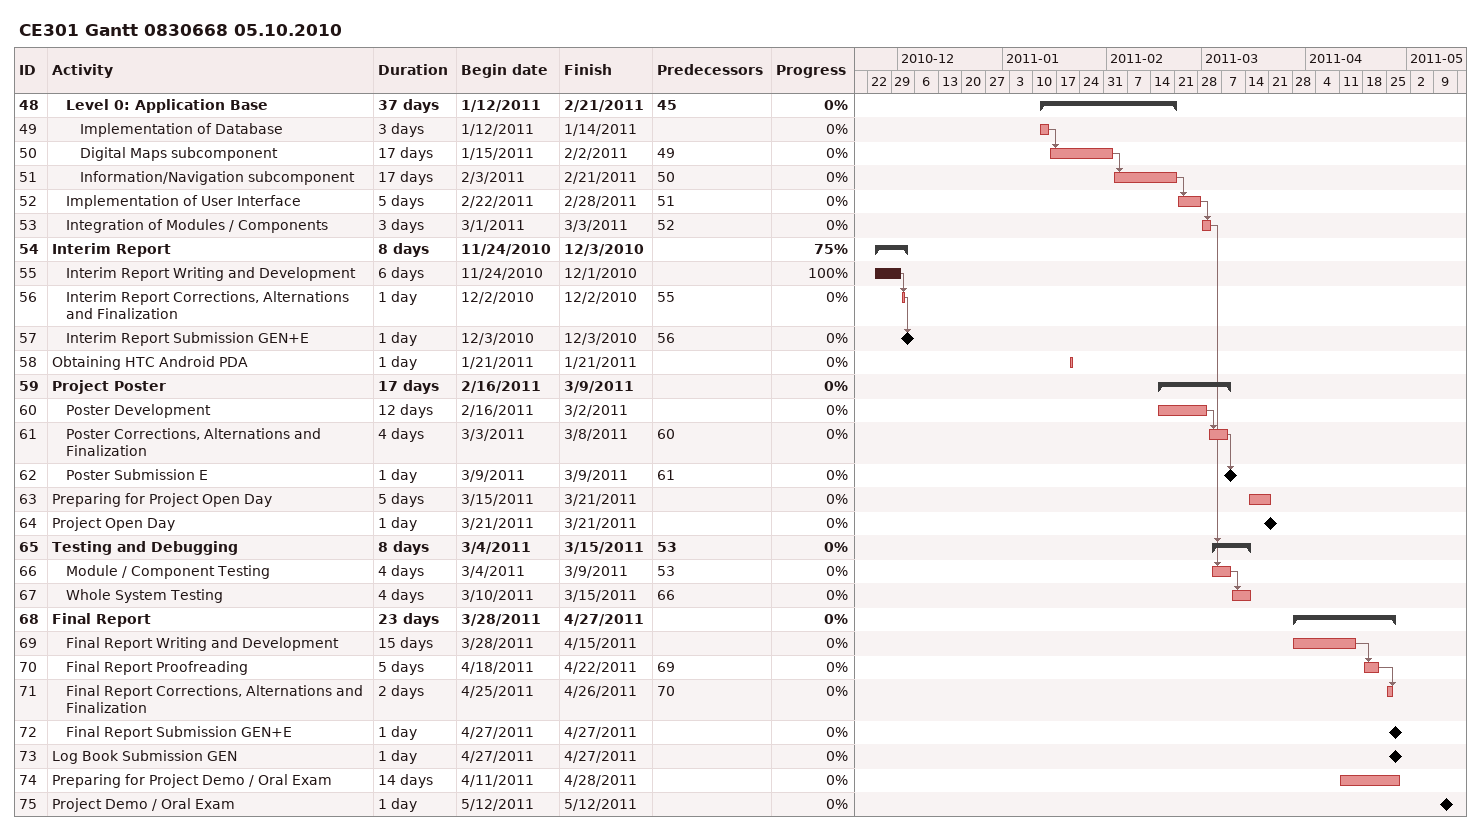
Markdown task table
CE301 Gantt 0830668 05.10.2010

| ID | Level | Task | Duration | Start | Finish | Predecessors | % complete |
|---|---|---|---|---|---|---|---|
| 48 | 2 | **Level 0: Application Base** | 37d | 2011-01-12 | 2011-02-21 | 45 | 0 |
| 49 | 3 | Implementation of Database | 3d | 2011-01-12 | 2011-01-14 |  | 0 |
| 50 | 3 | Digital Maps subcomponent | 17d | 2011-01-15 | 2011-02-02 | 49 | 0 |
| 51 | 3 | Information/Navigation subcomponent | 17d | 2011-02-03 | 2011-02-21 | 50 | 0 |
| 52 | 2 | Implementation of User Interface | 5d | 2011-02-22 | 2011-02-28 | 51 | 0 |
| 53 | 2 | Integration of Modules / Components | 3d | 2011-03-01 | 2011-03-03 | 52 | 0 |
| 54 | 1 | **Interim Report** | 8d | 2010-11-24 | 2010-12-03 |  | 75 |
| 55 | 2 | Interim Report Writing and Development | 6d | 2010-11-24 | 2010-12-01 |  | 100 |
| 56 | 2 | Interim Report Corrections, Alternations and Finalization | 1d | 2010-12-02 | 2010-12-02 | 55 | 0 |
| 57 | 2 | Interim Report Submission GEN+E | 1d | 2010-12-03 | 2010-12-03 | 56 | 0 |
| 58 | 1 | Obtaining HTC Android PDA | 1d | 2011-01-21 | 2011-01-21 |  | 0 |
| 59 | 1 | **Project Poster** | 17d | 2011-02-16 | 2011-03-09 |  | 0 |
| 60 | 2 | Poster Development | 12d | 2011-02-16 | 2011-03-02 |  | 0 |
| 61 | 2 | Poster Corrections, Alternations and Finalization | 4d | 2011-03-03 | 2011-03-08 | 60 | 0 |
| 62 | 2 | Poster Submission E | 1d | 2011-03-09 | 2011-03-09 | 61 | 0 |
| 63 | 1 | Preparing for Project Open Day | 5d | 2011-03-15 | 2011-03-21 |  | 0 |
| 64 | 1 | Project Open Day | 1d | 2011-03-21 | 2011-03-21 |  | 0 |
| 65 | 1 | **Testing and Debugging** | 8d | 2011-03-04 | 2011-03-15 | 53 | 0 |
| 66 | 2 | Module / Component Testing | 4d | 2011-03-04 | 2011-03-09 | 53 | 0 |
| 67 | 2 | Whole System Testing | 4d | 2011-03-10 | 2011-03-15 | 66 | 0 |
| 68 | 1 | **Final Report** | 23d | 2011-03-28 | 2011-04-27 |  | 0 |
| 69 | 2 | Final Report Writing and Development | 15d | 2011-03-28 | 2011-04-15 |  | 0 |
| 70 | 2 | Final Report Proofreading | 5d | 2011-04-18 | 2011-04-22 | 69 | 0 |
| 71 | 2 | Final Report Corrections, Alternations and Finalization | 2d | 2011-04-25 | 2011-04-26 | 70 | 0 |
| 72 | 2 | Final Report Submission GEN+E | 1d | 2011-04-27 | 2011-04-27 |  | 0 |
| 73 | 1 | Log Book Submission GEN | 1d | 2011-04-27 | 2011-04-27 |  | 0 |
| 74 | 1 | Preparing for Project Demo / Oral Exam | 14d | 2011-04-11 | 2011-04-28 |  | 0 |
| 75 | 1 | Project Demo / Oral Exam | 1d | 2011-05-12 | 2011-05-12 |  | 0 |
